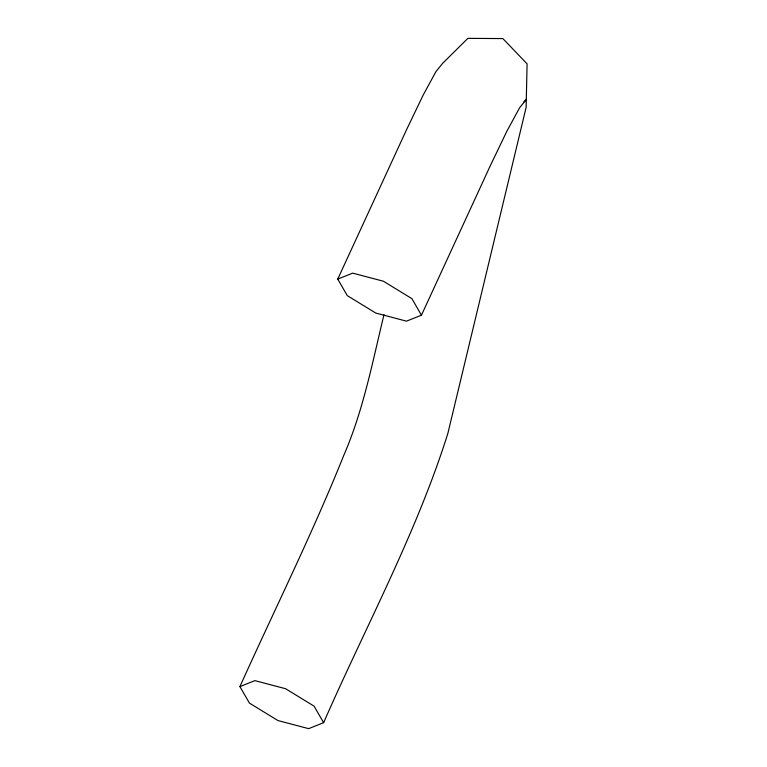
<?xml version="1.0" encoding="UTF-8"?>
<svg xmlns="http://www.w3.org/2000/svg" width="767" height="767" viewBox="0 0 767 767"><rect width="100%" height="100%" fill="white"/><g stroke="black" fill="none" stroke-linecap="round" stroke-linejoin="round"><path stroke-width="1.15" d="M383.989 314.681C372.494 362.062 363.347 410.307 343.817 455.272C312.351 533.765 274.615 609.525 239.908 686.599L249.467 703.138L277.951 720.558L308.67 728.65L323.626 722.677C365.619 626.649 416.27 533.707 447.861 433.422L526.124 107.428L527.092 63.862L502.864 38.58L467.889 38.35L442.664 63.316L435.915 71.647L423.183 95.06L406.414 129.997L337.739 279.102L347.298 295.64L375.782 313.061L406.491 321.162L421.457 315.189L490.132 166.084L506.901 131.147L519.633 107.735L526.383 99.403L523.861 101.906M337.739 279.102L352.705 273.138L383.423 281.23L411.898 298.651L421.457 315.189M239.908 686.599L254.874 680.626L285.592 688.718L314.067 706.139L323.626 722.677"/></g></svg>
